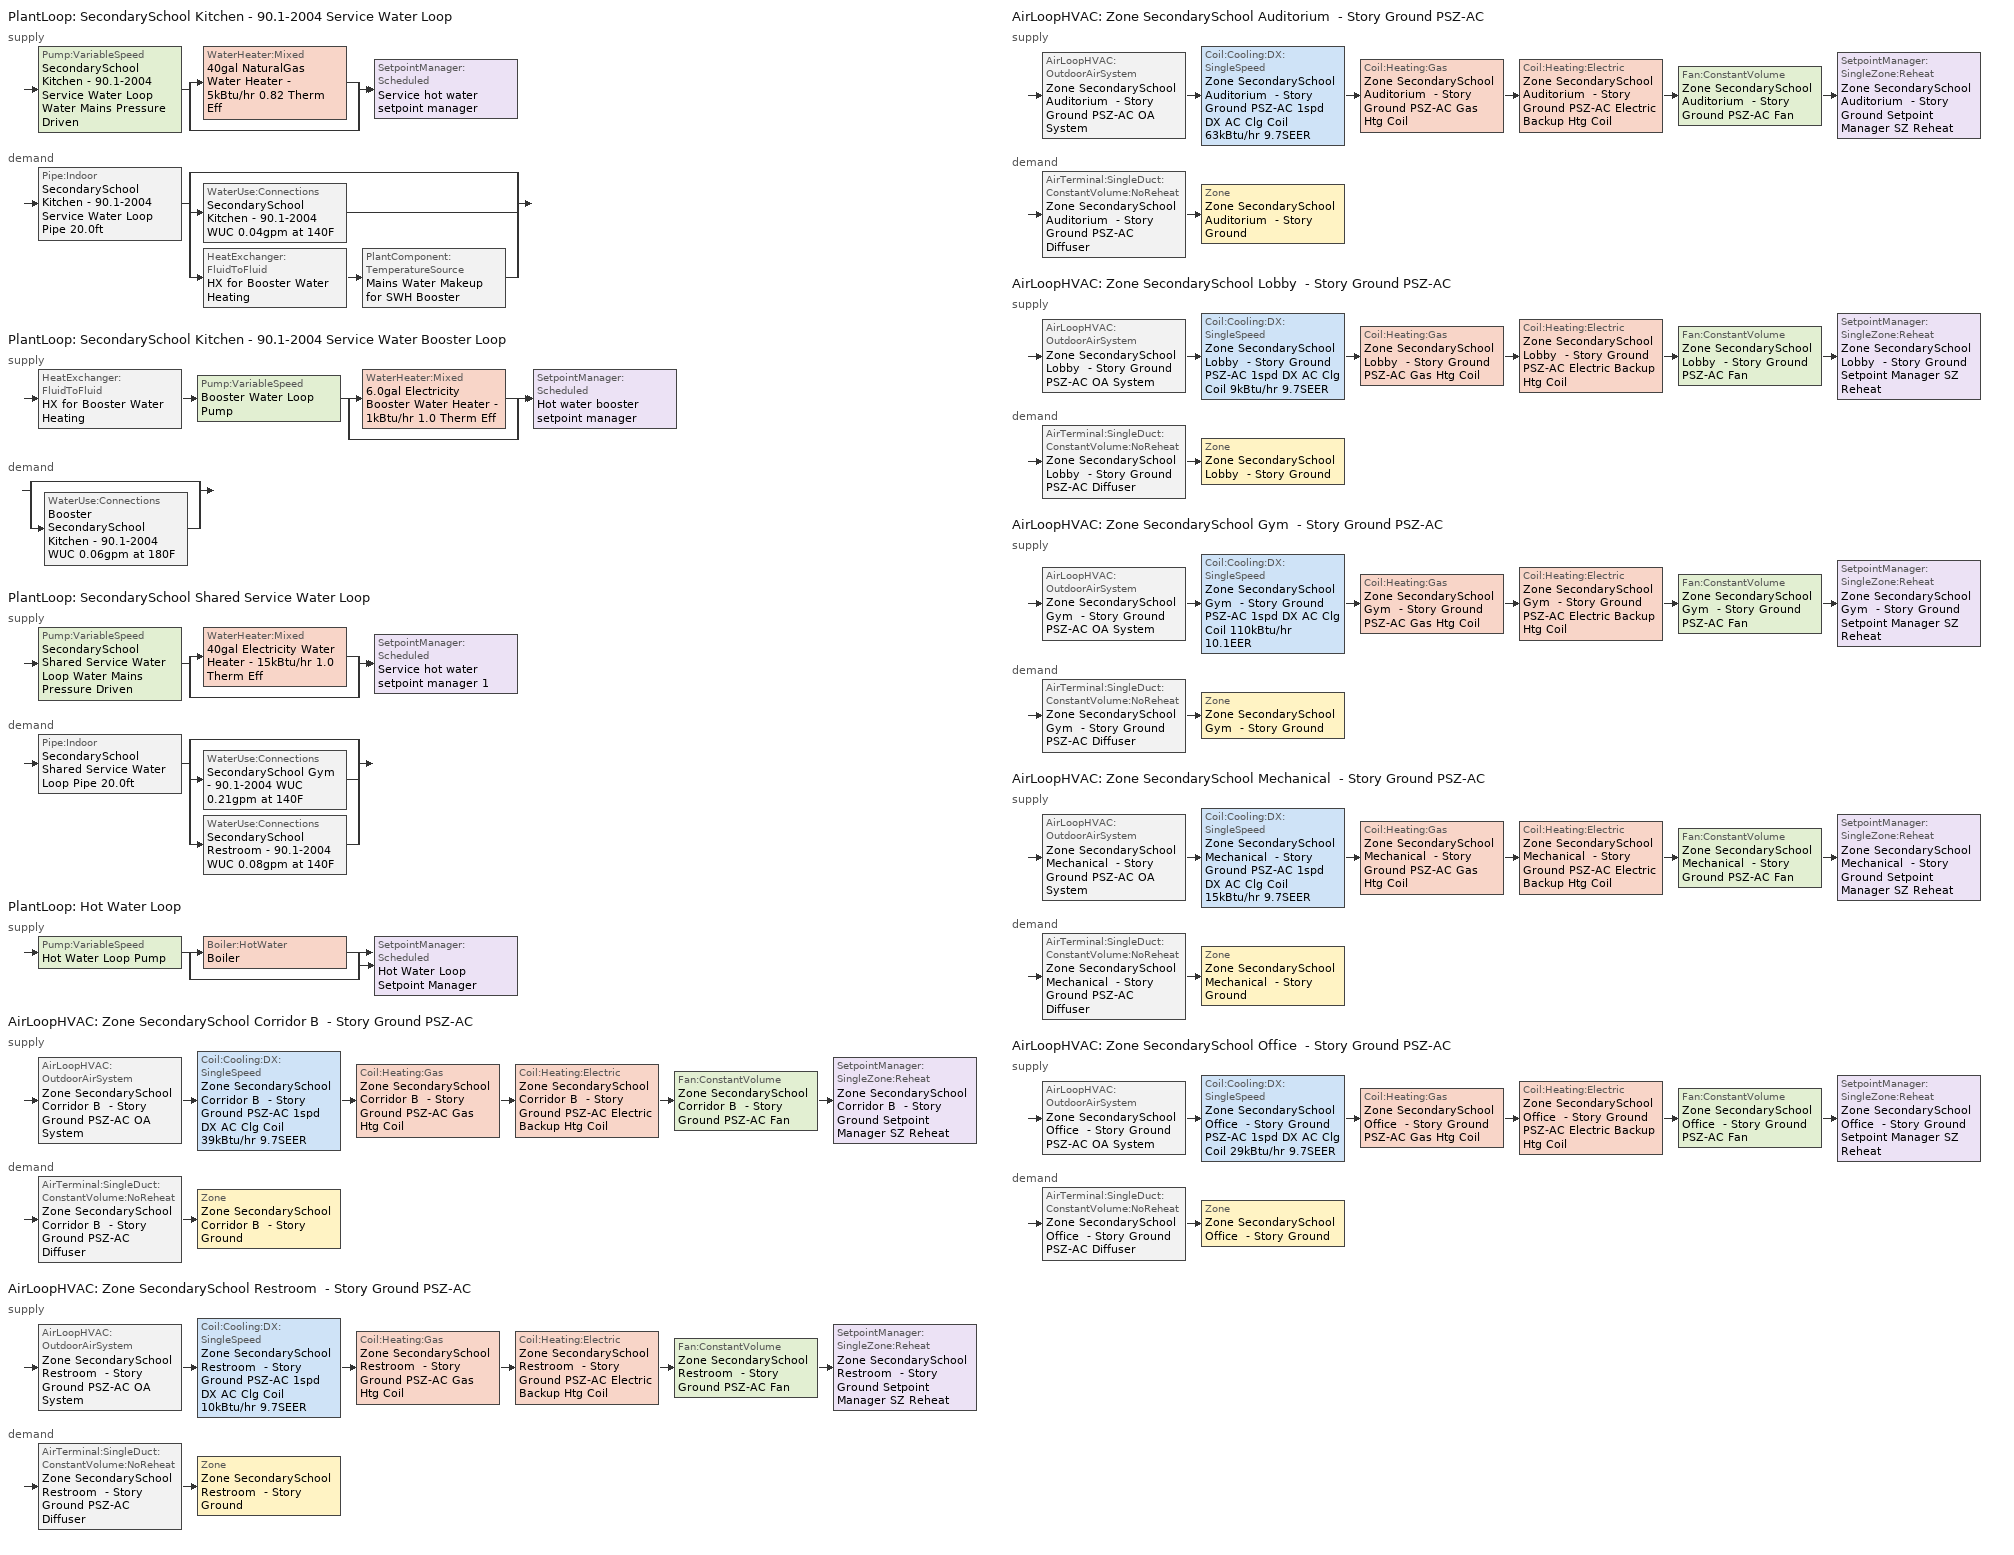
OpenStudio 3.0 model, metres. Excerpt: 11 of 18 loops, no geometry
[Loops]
PlantLoop 'SecondarySchool Kitchen - 90.1-2004 Service Water Loop'
 supply: Pump:VariableSpeed 'SecondarySchool Kitchen - 90.1-2004 Service Water Loop Water Mains Pressure Driven' > split
  | WaterHeater:Mixed '40gal NaturalGas Water Heater - 5kBtu/hr 0.82 Therm Eff'
  | bypass
  join > SetpointManager:Scheduled 'Service hot water setpoint manager'
 demand: Pipe:Indoor 'SecondarySchool Kitchen - 90.1-2004 Service Water Loop Pipe 20.0ft' > split
  | bypass
  | WaterUse:Connections 'SecondarySchool Kitchen - 90.1-2004 WUC 0.04gpm at 140F'
  | HeatExchanger:FluidToFluid 'HX for Booster Water Heating' > PlantComponent:TemperatureSource 'Mains Water Makeup for SWH Booster'
PlantLoop 'SecondarySchool Kitchen - 90.1-2004 Service Water Booster Loop'
 supply: HeatExchanger:FluidToFluid 'HX for Booster Water Heating' > Pump:VariableSpeed 'Booster Water Loop Pump' > split
  | WaterHeater:Mixed '6.0gal Electricity Booster Water Heater - 1kBtu/hr 1.0 Therm Eff'
  | bypass
  join > SetpointManager:Scheduled 'Hot water booster setpoint manager'
 demand: split
  | bypass
  | WaterUse:Connections 'Booster SecondarySchool Kitchen - 90.1-2004 WUC 0.06gpm at 180F'
PlantLoop 'SecondarySchool Shared Service Water Loop'
 supply: Pump:VariableSpeed 'SecondarySchool Shared Service Water Loop Water Mains Pressure Driven' > split
  | WaterHeater:Mixed '40gal Electricity Water Heater - 15kBtu/hr 1.0 Therm Eff'
  | bypass
  join > SetpointManager:Scheduled 'Service hot water setpoint manager 1'
 demand: Pipe:Indoor 'SecondarySchool Shared Service Water Loop Pipe 20.0ft' > split
  | bypass
  | WaterUse:Connections 'SecondarySchool Gym - 90.1-2004 WUC 0.21gpm at 140F'
  | WaterUse:Connections 'SecondarySchool Restroom - 90.1-2004 WUC 0.08gpm at 140F'
PlantLoop 'Hot Water Loop'
 supply: Pump:VariableSpeed 'Hot Water Loop Pump' > split
  | Boiler:HotWater 'Boiler'
  | bypass
  join > SetpointManager:Scheduled 'Hot Water Loop Setpoint Manager'
AirLoopHVAC 'Zone SecondarySchool Corridor B  - Story Ground PSZ-AC'
 supply: AirLoopHVAC:OutdoorAirSystem 'Zone SecondarySchool Corridor B  - Story Ground PSZ-AC OA System' > Coil:Cooling:DX:SingleSpeed 'Zone SecondarySchool Corridor B  - Story Ground PSZ-AC 1spd DX AC Clg Coil 39kBtu/hr 9.7SEER' > Coil:Heating:Gas 'Zone SecondarySchool Corridor B  - Story Ground PSZ-AC Gas Htg Coil' > Coil:Heating:Electric 'Zone SecondarySchool Corridor B  - Story Ground PSZ-AC Electric Backup Htg Coil' > Fan:ConstantVolume 'Zone SecondarySchool Corridor B  - Story Ground PSZ-AC Fan' > SetpointManager:SingleZone:Reheat 'Zone SecondarySchool Corridor B  - Story Ground Setpoint Manager SZ Reheat'
 demand: AirTerminal:SingleDuct:ConstantVolume:NoReheat 'Zone SecondarySchool Corridor B  - Story Ground PSZ-AC Diffuser' > Zone 'Zone SecondarySchool Corridor B  - Story Ground'
AirLoopHVAC 'Zone SecondarySchool Restroom  - Story Ground PSZ-AC'
 supply: AirLoopHVAC:OutdoorAirSystem 'Zone SecondarySchool Restroom  - Story Ground PSZ-AC OA System' > Coil:Cooling:DX:SingleSpeed 'Zone SecondarySchool Restroom  - Story Ground PSZ-AC 1spd DX AC Clg Coil 10kBtu/hr 9.7SEER' > Coil:Heating:Gas 'Zone SecondarySchool Restroom  - Story Ground PSZ-AC Gas Htg Coil' > Coil:Heating:Electric 'Zone SecondarySchool Restroom  - Story Ground PSZ-AC Electric Backup Htg Coil' > Fan:ConstantVolume 'Zone SecondarySchool Restroom  - Story Ground PSZ-AC Fan' > SetpointManager:SingleZone:Reheat 'Zone SecondarySchool Restroom  - Story Ground Setpoint Manager SZ Reheat'
 demand: AirTerminal:SingleDuct:ConstantVolume:NoReheat 'Zone SecondarySchool Restroom  - Story Ground PSZ-AC Diffuser' > Zone 'Zone SecondarySchool Restroom  - Story Ground'
AirLoopHVAC 'Zone SecondarySchool Auditorium  - Story Ground PSZ-AC'
 supply: AirLoopHVAC:OutdoorAirSystem 'Zone SecondarySchool Auditorium  - Story Ground PSZ-AC OA System' > Coil:Cooling:DX:SingleSpeed 'Zone SecondarySchool Auditorium  - Story Ground PSZ-AC 1spd DX AC Clg Coil 63kBtu/hr 9.7SEER' > Coil:Heating:Gas 'Zone SecondarySchool Auditorium  - Story Ground PSZ-AC Gas Htg Coil' > Coil:Heating:Electric 'Zone SecondarySchool Auditorium  - Story Ground PSZ-AC Electric Backup Htg Coil' > Fan:ConstantVolume 'Zone SecondarySchool Auditorium  - Story Ground PSZ-AC Fan' > SetpointManager:SingleZone:Reheat 'Zone SecondarySchool Auditorium  - Story Ground Setpoint Manager SZ Reheat'
 demand: AirTerminal:SingleDuct:ConstantVolume:NoReheat 'Zone SecondarySchool Auditorium  - Story Ground PSZ-AC Diffuser' > Zone 'Zone SecondarySchool Auditorium  - Story Ground'
AirLoopHVAC 'Zone SecondarySchool Lobby  - Story Ground PSZ-AC'
 supply: AirLoopHVAC:OutdoorAirSystem 'Zone SecondarySchool Lobby  - Story Ground PSZ-AC OA System' > Coil:Cooling:DX:SingleSpeed 'Zone SecondarySchool Lobby  - Story Ground PSZ-AC 1spd DX AC Clg Coil 9kBtu/hr 9.7SEER' > Coil:Heating:Gas 'Zone SecondarySchool Lobby  - Story Ground PSZ-AC Gas Htg Coil' > Coil:Heating:Electric 'Zone SecondarySchool Lobby  - Story Ground PSZ-AC Electric Backup Htg Coil' > Fan:ConstantVolume 'Zone SecondarySchool Lobby  - Story Ground PSZ-AC Fan' > SetpointManager:SingleZone:Reheat 'Zone SecondarySchool Lobby  - Story Ground Setpoint Manager SZ Reheat'
 demand: AirTerminal:SingleDuct:ConstantVolume:NoReheat 'Zone SecondarySchool Lobby  - Story Ground PSZ-AC Diffuser' > Zone 'Zone SecondarySchool Lobby  - Story Ground'
AirLoopHVAC 'Zone SecondarySchool Gym  - Story Ground PSZ-AC'
 supply: AirLoopHVAC:OutdoorAirSystem 'Zone SecondarySchool Gym  - Story Ground PSZ-AC OA System' > Coil:Cooling:DX:SingleSpeed 'Zone SecondarySchool Gym  - Story Ground PSZ-AC 1spd DX AC Clg Coil 110kBtu/hr 10.1EER' > Coil:Heating:Gas 'Zone SecondarySchool Gym  - Story Ground PSZ-AC Gas Htg Coil' > Coil:Heating:Electric 'Zone SecondarySchool Gym  - Story Ground PSZ-AC Electric Backup Htg Coil' > Fan:ConstantVolume 'Zone SecondarySchool Gym  - Story Ground PSZ-AC Fan' > SetpointManager:SingleZone:Reheat 'Zone SecondarySchool Gym  - Story Ground Setpoint Manager SZ Reheat'
 demand: AirTerminal:SingleDuct:ConstantVolume:NoReheat 'Zone SecondarySchool Gym  - Story Ground PSZ-AC Diffuser' > Zone 'Zone SecondarySchool Gym  - Story Ground'
AirLoopHVAC 'Zone SecondarySchool Mechanical  - Story Ground PSZ-AC'
 supply: AirLoopHVAC:OutdoorAirSystem 'Zone SecondarySchool Mechanical  - Story Ground PSZ-AC OA System' > Coil:Cooling:DX:SingleSpeed 'Zone SecondarySchool Mechanical  - Story Ground PSZ-AC 1spd DX AC Clg Coil 15kBtu/hr 9.7SEER' > Coil:Heating:Gas 'Zone SecondarySchool Mechanical  - Story Ground PSZ-AC Gas Htg Coil' > Coil:Heating:Electric 'Zone SecondarySchool Mechanical  - Story Ground PSZ-AC Electric Backup Htg Coil' > Fan:ConstantVolume 'Zone SecondarySchool Mechanical  - Story Ground PSZ-AC Fan' > SetpointManager:SingleZone:Reheat 'Zone SecondarySchool Mechanical  - Story Ground Setpoint Manager SZ Reheat'
 demand: AirTerminal:SingleDuct:ConstantVolume:NoReheat 'Zone SecondarySchool Mechanical  - Story Ground PSZ-AC Diffuser' > Zone 'Zone SecondarySchool Mechanical  - Story Ground'
AirLoopHVAC 'Zone SecondarySchool Office  - Story Ground PSZ-AC'
 supply: AirLoopHVAC:OutdoorAirSystem 'Zone SecondarySchool Office  - Story Ground PSZ-AC OA System' > Coil:Cooling:DX:SingleSpeed 'Zone SecondarySchool Office  - Story Ground PSZ-AC 1spd DX AC Clg Coil 29kBtu/hr 9.7SEER' > Coil:Heating:Gas 'Zone SecondarySchool Office  - Story Ground PSZ-AC Gas Htg Coil' > Coil:Heating:Electric 'Zone SecondarySchool Office  - Story Ground PSZ-AC Electric Backup Htg Coil' > Fan:ConstantVolume 'Zone SecondarySchool Office  - Story Ground PSZ-AC Fan' > SetpointManager:SingleZone:Reheat 'Zone SecondarySchool Office  - Story Ground Setpoint Manager SZ Reheat'
 demand: AirTerminal:SingleDuct:ConstantVolume:NoReheat 'Zone SecondarySchool Office  - Story Ground PSZ-AC Diffuser' > Zone 'Zone SecondarySchool Office  - Story Ground'
[Construction]
Uninsulated copper pipe 0.75in type L: Copper pipe 0.75in type L
Uninsulated copper pipe 0.75in type L 1: Copper pipe 0.75in type L 1
[Material] Roughness=Smooth; Thickness {m}=0.001143; Conductivity {W/m-K}=386; Density {kg/m3}=8906.27; Specific Heat {J/kg-K}=385.1856; Thermal Absorptance=0.9; Solar Absorptance=0.7; Visible Absorptance=0.7
Copper pipe 0.75in type L; Copper pipe 0.75in type L 1
[Sizing:Zone] Zone Cooling Design Supply Air Temperature Input Method=SupplyAirTemperature; Zone Cooling Design Supply Air Temperature {C}=12.7778; Zone Cooling Design Supply Air Temperature Difference {deltaC}=11.11; Zone Heating Design Supply Air Temperature Input Method=SupplyAirTemperature; Zone Heating Design Supply Air Temperature {C}=50; Zone Heating Design Supply Air Temperature Difference {deltaC}=11.11; Zone Cooling Design Supply Air Humidity Ratio {kg-H2O/kg-air}=0.0085; Zone Heating Design Supply Air Humidity Ratio {kg-H2O/kg-air}=0.008; Cooling Design Air Flow Method=DesignDay; Heating Design Air Flow Method=DesignDay; Account for Dedicated Outdoor Air System=No; Dedicated Outdoor Air System Control Strategy=NeutralSupplyAir; Dedicated Outdoor Air Low Setpoint Temperature for Design {C}=autosize; Dedicated Outdoor Air High Setpoint Temperature for Design {C}=autosize
Zone SecondarySchool Corridor B  - Story Ground; Zone SecondarySchool Office  - Story Ground; Zone SecondarySchool Restroom  - Story Ground; Zone SecondarySchool Lobby  - Story Ground; Zone SecondarySchool Mechanical  - Story Ground; Zone SecondarySchool Gym  - Story Ground; Zone SecondarySchool Auditorium  - Story Ground
[Zone equipment]
Zone SecondarySchool Corridor B  - Story Ground: Zone SecondarySchool Corridor B  - Story Ground PSZ-AC Diffuser
Zone SecondarySchool Office  - Story Ground: Zone SecondarySchool Office  - Story Ground PSZ-AC Diffuser
Zone SecondarySchool Restroom  - Story Ground: Zone SecondarySchool Restroom  - Story Ground Exhaust Fan, Zone SecondarySchool Restroom  - Story Ground PSZ-AC Diffuser
Zone SecondarySchool Lobby  - Story Ground: Zone SecondarySchool Lobby  - Story Ground PSZ-AC Diffuser
Zone SecondarySchool Mechanical  - Story Ground: Zone SecondarySchool Mechanical  - Story Ground PSZ-AC Diffuser
Zone SecondarySchool Gym  - Story Ground: Zone SecondarySchool Gym  - Story Ground PSZ-AC Diffuser
Zone SecondarySchool Auditorium  - Story Ground: Zone SecondarySchool Auditorium  - Story Ground PSZ-AC Diffuser
[Fan:ZoneExhaust]
Zone SecondarySchool Restroom  - Story Ground Exhaust Fan: Availability Schedule=Always On Discrete; Fan Total Efficiency=0.0660786; Pressure Rise {Pa}=124.544; Maximum Flow Rate {m3/s}=0.0284018; Flow Fraction Schedule=Always On Discrete; System Availability Manager Coupling Mode=Decoupled
[WaterUse:Connections]
Name | Water Use Equipment Name 1
SecondarySchool Gym - 90.1-2004 WUC 0.21gpm at 140F | SecondarySchool Gym - 90.1-2004 Service Water Use 0.21gpm at 140F
Booster SecondarySchool Kitchen - 90.1-2004 WUC 0.06gpm at 180F | Booster SecondarySchool Kitchen - 90.1-2004 Service Water Use 0.06gpm at 180F
SecondarySchool Kitchen - 90.1-2004 WUC 0.04gpm at 140F | SecondarySchool Kitchen - 90.1-2004 Service Water Use 0.04gpm at 140F
SecondarySchool Restroom - 90.1-2004 WUC 0.08gpm at 140F | SecondarySchool Restroom - 90.1-2004 Service Water Use 0.08gpm at 140F
[WaterUse:Equipment:Definition] Sensible Fraction Schedule=Fraction Sensible - 0.2; Latent Fraction Schedule=Fraction Latent - 0.05
Name | Peak Flow Rate {m3/s} | Target Temperature Schedule
SecondarySchool Gym - 90.1-2004 Service Water Use Def 0.21gpm | 1.29794e-05 | Mixed Water At Faucet Temp - 140F
Booster SecondarySchool Kitchen - 90.1-2004 Service Water Use Def 0.06gpm | 3.96993e-06 | Mixed Water At Faucet Temp - 180F
SecondarySchool Kitchen - 90.1-2004 Service Water Use Def 0.04gpm | 2.64662e-06 | Mixed Water At Faucet Temp - 140F 1
SecondarySchool Restroom - 90.1-2004 Service Water Use Def 0.08gpm | 5.1974e-06 | Mixed Water At Faucet Temp - 140F 2
[WaterUse:Equipment] Flow Rate Fraction Schedule=SchoolSecondary BLDG_SWH_SCH
Name | Water Use Equipment Definition
SecondarySchool Gym - 90.1-2004 Service Water Use 0.21gpm at 140F | SecondarySchool Gym - 90.1-2004 Service Water Use Def 0.21gpm
Booster SecondarySchool Kitchen - 90.1-2004 Service Water Use 0.06gpm at 180F | Booster SecondarySchool Kitchen - 90.1-2004 Service Water Use Def 0.06gpm
SecondarySchool Kitchen - 90.1-2004 Service Water Use 0.04gpm at 140F | SecondarySchool Kitchen - 90.1-2004 Service Water Use Def 0.04gpm
SecondarySchool Restroom - 90.1-2004 Service Water Use 0.08gpm at 140F | SecondarySchool Restroom - 90.1-2004 Service Water Use Def 0.08gpm
[PlantLoop] Glycol Concentration=0; Plant Loop Volume {m3}=Autocalculate; Load Distribution Scheme=Optimal
SecondarySchool Kitchen - 90.1-2004 Service Water Loop; SecondarySchool Shared Service Water Loop: Maximum Loop Temperature {C}=60; Minimum Loop Temperature {C}=10
SecondarySchool Kitchen - 90.1-2004 Service Water Booster Loop: 
Hot Water Loop: Minimum Loop Temperature {C}=10; Fluid Type=Water
[Sizing:Plant] Loop Type=Heating; Sizing Option=NonCoincident; Zone Timesteps in Averaging Window=1; Coincident Sizing Factor Mode=None
Name | Design Loop Exit Temperature {C} | Loop Design Temperature Difference {deltaC}
SecondarySchool Kitchen - 90.1-2004 Service Water Loop; SecondarySchool Shared Service Water Loop | 60 | 5
SecondarySchool Kitchen - 90.1-2004 Service Water Booster Loop | 82.2222 | 5
Hot Water Loop | 82.2222 | 11.1111
[SetpointManager:Scheduled] Control Variable=Temperature
Name | Schedule | Setpoint Node or NodeList
Service hot water setpoint manager | Service Water Loop Temp - 140F | SecondarySchool Kitchen - 90.1-2004 Service Water Loop Supply Outlet Node
Hot water booster setpoint manager | Service Water Booster Temp - 180.00000000000006F | SecondarySchool Kitchen - 90.1-2004 Service Water Booster Loop Supply Outlet Node
Service hot water setpoint manager 1 | Service Water Loop Temp - 140F 1 | SecondarySchool Shared Service Water Loop Supply Outlet Node
Hot Water Loop Setpoint Manager | Hot Water Loop Temp - 180F | Hot Water Loop Supply Outlet Node
[Pump:VariableSpeed] Skin Loss Radiative Fraction=0.5; Design Power Sizing Method=PowerPerFlowPerPressure; Design Electric Power per Unit Flow Rate {W/(m3/s)}=348701.1; Design Shaft Power per Unit Flow Rate per Unit Head {W-s/m3-Pa}=1.28205; Design Minimum Flow Rate Fraction=0
Name | Rated Pump Head {Pa} | Motor Efficiency | Pump Control Type | Rated Power Consumption {W} | Minimum Flow Rate {m3/s}
SecondarySchool Kitchen - 90.1-2004 Service Water Loop Water Mains Pressure Driven; SecondarySchool Shared Service Water Loop Water Mains Pressure Driven | 0.001 | 0.825 | Continuous
Booster Water Loop Pump | 0 | 1 | Continuous | 0 | 0
Hot Water Loop Pump | 179344 | 1 | Intermittent
[WaterHeater:Mixed] Deadband Temperature Difference {deltaC}=2; Heater Control Type=Cycle; Off Cycle Parasitic Fuel Consumption Rate {W}=0; Off Cycle Parasitic Heat Fraction to Tank=0; On Cycle Parasitic Fuel Consumption Rate {W}=0; On Cycle Parasitic Heat Fraction to Tank=0; Ambient Temperature Indicator=Schedule; Use Side Effectiveness=1; Source Side Effectiveness=1; Use Side Design Flow Rate {m3/s}=autosize; Source Side Design Flow Rate {m3/s}=autosize; Indirect Water Heating Recovery Time {hr}=1.5; Source Side Flow Control Mode=IndirectHeatPrimarySetpoint
Name | Tank Volume {m3} | Setpoint Temperature Schedule | Maximum Temperature Limit {C} | Heater Maximum Capacity {W} | Heater Fuel Type | Heater Thermal Efficiency | Off Cycle Parasitic Fuel Type | On Cycle Parasitic Fuel Type | Ambient Temperature Schedule | Off Cycle Loss Coefficient to Ambient Temperature {W/K} | On Cycle Loss Coefficient to Ambient Temperature {W/K}
40gal NaturalGas Water Heater - 5kBtu/hr 0.82 Therm Eff | 0.151416 | Service Water Loop Temp - 140F | 60 | 1607.17 | NaturalGas | 0.82 | NaturalGas | NaturalGas | Water Heater Ambient Temp Schedule - 71.6f | 0.750608 | 0.750608
6.0gal Electricity Booster Water Heater - 1kBtu/hr 1.0 Therm Eff | 0.0227125 | Service Water Booster Temp - 180.00000000000006F | 82.2222 | 308.577 | Electricity | 1 | Electricity | Electricity | Water Heater Ambient Temp Schedule - 71.6 | 2.26162 | 2.26162
40gal Electricity Water Heater - 15kBtu/hr 1.0 Therm Eff | 0.151416 | Service Water Loop Temp - 140F 1 | 60 | 4415.16 | Electricity | 1 | Electricity | Electricity | Water Heater Ambient Temp Schedule - 71.6f 1 | 1.87331 | 1.87331
[Pipe:Indoor] Environment Type=Schedule; Pipe Inside Diameter {m}=0.019939; Pipe Length {m}=6.096
Name | Construction | Ambient Temperature Schedule | Ambient Air Velocity Schedule
SecondarySchool Kitchen - 90.1-2004 Service Water Loop Pipe 20.0ft | Uninsulated copper pipe 0.75in type L | SecondarySchool Kitchen - 90.1-2004 Service Water Loop Piping Air Temp - 70F | SecondarySchool Kitchen - 90.1-2004 Service Water Loop Piping Air Velocity - 0.67mph
SecondarySchool Shared Service Water Loop Pipe 20.0ft | Uninsulated copper pipe 0.75in type L 1 | SecondarySchool Shared Service Water Loop Piping Air Temp - 70F | SecondarySchool Shared Service Water Loop Piping Air Velocity - 0.67mph
[HeatExchanger:FluidToFluid]
HX for Booster Water Heating: Loop Demand Side Design Flow Rate {m3/s}=autosize; Loop Supply Side Design Flow Rate {m3/s}=autosize; Heat Exchange Model Type=Ideal; Heat Exchanger U-Factor Times Area Value {W/K}=autosize; Control Type=UncontrolledOn; Minimum Temperature Difference to Activate Heat Exchanger {deltaC}=0.01; Heat Transfer Metering End Use Type=LoopToLoop; Component Override Cooling Control Temperature Mode=Loop; Sizing Factor=1; Operation Minimum Temperature Limit {C}=0; Operation Maximum Temperature Limit {C}=100
[PlantComponent:TemperatureSource]
Mains Water Makeup for SWH Booster: Design Volume Flow Rate {m3/s}=autosize; Temperature Specification Type=Scheduled; Source Temperature {C}=8; Source Temperature Schedule=Mains Water Temperature
[EnergyManagementSystem:Sensor]
Mains_Water_Temp_Sen: Output Variable or Output Meter Index Key=Environment; Output Variable or Output Meter=Site Mains Water Temperature
[EnergyManagementSystem:Actuator]
Mains_Water_Temp_Act: Actuated Component=Mains Water Temperature; Actuated Component Type=Schedule:Constant; Actuated Component Control Type=Schedule Value
[EnergyManagementSystem:Program]
Mains_Water_Prg: SET Mains_Water_Temp_Act = Mains_Water_Temp_Sen
[EnergyManagementSystem:ProgramCallingManager]
Mains_Water_Prg_Mgr: BeginTimestepBeforePredictor; Mains_Water_Prg
[Refrigeration:System]
Low Temperature: Refrigeration Condenser=Refrigeration Condenser Air Cooled 1; Minimum Condensing Temperature {C}=21; Refrigeration System Working Fluid Type=R404a; Suction Temperature Control Type=ConstantSuctionTemperature
[Refrigeration:Compressor]
Refrigeration Compressor 1: Refrigeration Compressor Power Curve=LT_compressor_power_smallandold; Refrigeration Compressor Capacity Curve=LT_compressor_capacity_smallandold; Rated Return Gas Temperature {C}=18.3; Rated Subcooling {deltaC}=0
[Refrigeration:Condenser:AirCooled]
Refrigeration Condenser Air Cooled 1: Rated Effective Total Heat Rejection Rate Curve=Condenser Heat Rejection Function of Temperature; Rated Subcooling Temperature Difference {deltaC}=0; Condenser Fan Speed Control Type=VariableSpeed; Rated Fan Power {W}=210.597; Minimum Fan Air Flow Ratio=0
[Boiler:HotWater]
Boiler: Fuel Type=NaturalGas; Nominal Thermal Efficiency=0.78; Efficiency Curve Temperature Evaluation Variable=LeavingBoiler; Minimum Part Load Ratio=0; Maximum Part Load Ratio=1.2; Optimum Part Load Ratio=1; Water Outlet Upper Temperature Limit {C}=95; Boiler Flow Mode=LeavingSetpointModulated; Parasitic Electric Load {W}=0; Sizing Factor=1
[AirLoopHVAC] Design Supply Air Flow Rate {m3/s}=AutoSize
Name | Availability Schedule
Zone SecondarySchool Corridor B  - Story Ground PSZ-AC | Zone SecondarySchool Corridor B  - Story Ground PSZ-AC Occ Sch
Zone SecondarySchool Restroom  - Story Ground PSZ-AC | Zone SecondarySchool Restroom  - Story Ground PSZ-AC Occ Sch
Zone SecondarySchool Auditorium  - Story Ground PSZ-AC | Zone SecondarySchool Auditorium  - Story Ground PSZ-AC Occ Sch
Zone SecondarySchool Lobby  - Story Ground PSZ-AC | Zone SecondarySchool Lobby  - Story Ground PSZ-AC Occ Sch
Zone SecondarySchool Gym  - Story Ground PSZ-AC | Zone SecondarySchool Gym  - Story Ground PSZ-AC Occ Sch
Zone SecondarySchool Mechanical  - Story Ground PSZ-AC | Zone SecondarySchool Mechanical  - Story Ground PSZ-AC Occ Sch
Zone SecondarySchool Office  - Story Ground PSZ-AC | Zone SecondarySchool Office  - Story Ground PSZ-AC Occ Sch
[Sizing:System] Type of Load to Size On=Sensible; Design Outdoor Air Flow Rate {m3/s}=Autosize; Central Heating Maximum System Air Flow Ratio=1; Preheat Design Temperature {C}=7.22222; Preheat Design Humidity Ratio {kg-H2O/kg-Air}=0.008; Precool Design Temperature {C}=12.7778; Precool Design Humidity Ratio {kg-H2O/kg-Air}=0.008; Central Cooling Design Supply Air Temperature {C}=12.7778; Central Heating Design Supply Air Temperature {C}=50; Sizing Option=Coincident; 100% Outdoor Air in Cooling=No; 100% Outdoor Air in Heating=No; Central Cooling Design Supply Air Humidity Ratio {kg-H2O/kg-Air}=0.0085; Central Heating Design Supply Air Humidity Ratio {kg-H2O/kg-Air}=0.008; Cooling Design Air Flow Method=DesignDay; Cooling Design Air Flow Rate {m3/s}=0; Heating Design Air Flow Method=DesignDay; Heating Design Air Flow Rate {m3/s}=0; System Outdoor Air Method=ZoneSum; Zone Maximum Outdoor Air Fraction=1; Cooling Supply Air Flow Rate Per Floor Area {m3/s-m2}=0.00996765; Cooling Fraction of Autosized Cooling Supply Air Flow Rate=1; Cooling Supply Air Flow Rate Per Unit Cooling Capacity {m3/s-W}=3.94755e-05; Heating Supply Air Flow Rate Per Floor Area {m3/s-m2}=0.00996765; Heating Fraction of Autosized Heating Supply Air Flow Rate=1; Heating Fraction of Autosized Cooling Supply Air Flow Rate=1; Heating Supply Air Flow Rate Per Unit Heating Capacity {m3/s-W}=3.15882e-05; Cooling Design Capacity Method=CoolingDesignCapacity; Cooling Design Capacity {W}=autosize; Cooling Design Capacity Per Floor Area {W/m2}=234.7; Fraction of Autosized Cooling Design Capacity=1; Heating Design Capacity Method=HeatingDesignCapacity; Heating Design Capacity {W}=autosize; Heating Design Capacity Per Floor Area {W/m2}=157; Fraction of Autosized Heating Design Capacity=1; Central Cooling Capacity Control Method=OnOff
Zone SecondarySchool Corridor B  - Story Ground PSZ-AC; Zone SecondarySchool Restroom  - Story Ground PSZ-AC; Zone SecondarySchool Auditorium  - Story Ground PSZ-AC; Zone SecondarySchool Lobby  - Story Ground PSZ-AC; Zone SecondarySchool Gym  - Story Ground PSZ-AC; Zone SecondarySchool Mechanical  - Story Ground PSZ-AC; Zone SecondarySchool Office  - Story Ground PSZ-AC
[SetpointManager:SingleZone:Reheat] Minimum Supply Air Temperature {C}=12.7778; Maximum Supply Air Temperature {C}=50
Name | Control Zone | Setpoint Node or NodeList
Zone SecondarySchool Corridor B  - Story Ground Setpoint Manager SZ Reheat | Zone SecondarySchool Corridor B  - Story Ground | Zone SecondarySchool Corridor B  - Story Ground PSZ-AC Supply Outlet Node
Zone SecondarySchool Restroom  - Story Ground Setpoint Manager SZ Reheat | Zone SecondarySchool Restroom  - Story Ground | Zone SecondarySchool Restroom  - Story Ground PSZ-AC Supply Outlet Node
Zone SecondarySchool Auditorium  - Story Ground Setpoint Manager SZ Reheat | Zone SecondarySchool Auditorium  - Story Ground | Zone SecondarySchool Auditorium  - Story Ground PSZ-AC Supply Outlet Node
Zone SecondarySchool Lobby  - Story Ground Setpoint Manager SZ Reheat | Zone SecondarySchool Lobby  - Story Ground | Zone SecondarySchool Lobby  - Story Ground PSZ-AC Supply Outlet Node
Zone SecondarySchool Gym  - Story Ground Setpoint Manager SZ Reheat | Zone SecondarySchool Gym  - Story Ground | Zone SecondarySchool Gym  - Story Ground PSZ-AC Supply Outlet Node
Zone SecondarySchool Mechanical  - Story Ground Setpoint Manager SZ Reheat | Zone SecondarySchool Mechanical  - Story Ground | Zone SecondarySchool Mechanical  - Story Ground PSZ-AC Supply Outlet Node
Zone SecondarySchool Office  - Story Ground Setpoint Manager SZ Reheat | Zone SecondarySchool Office  - Story Ground | Zone SecondarySchool Office  - Story Ground PSZ-AC Supply Outlet Node
[Fan:ConstantVolume] Availability Schedule=Always On Discrete; Pressure Rise {Pa}=622.722; Maximum Flow Rate {m3/s}=AutoSize; Motor In Airstream Fraction=1
Name | Fan Total Efficiency | Motor Efficiency
Zone SecondarySchool Corridor B  - Story Ground PSZ-AC Fan; Zone SecondarySchool Restroom  - Story Ground PSZ-AC Fan; Zone SecondarySchool Lobby  - Story Ground PSZ-AC Fan; Zone SecondarySchool Mechanical  - Story Ground PSZ-AC Fan; Zone SecondarySchool Office  - Story Ground PSZ-AC Fan | 0.53625 | 0.825
Zone SecondarySchool Auditorium  - Story Ground PSZ-AC Fan | 0.546 | 0.84
Zone SecondarySchool Gym  - Story Ground PSZ-AC Fan | 0.56875 | 0.875
[Coil:Heating:Gas] Availability Schedule=Always On Discrete; Gas Burner Efficiency=0.8; Nominal Capacity {W}=AutoSize; Parasitic Electric Load {W}=0; Parasitic Gas Load {W}=0
Zone SecondarySchool Corridor B  - Story Ground PSZ-AC Gas Htg Coil; Zone SecondarySchool Restroom  - Story Ground PSZ-AC Gas Htg Coil; Zone SecondarySchool Auditorium  - Story Ground PSZ-AC Gas Htg Coil; Zone SecondarySchool Lobby  - Story Ground PSZ-AC Gas Htg Coil; Zone SecondarySchool Gym  - Story Ground PSZ-AC Gas Htg Coil; Zone SecondarySchool Mechanical  - Story Ground PSZ-AC Gas Htg Coil; Zone SecondarySchool Office  - Story Ground PSZ-AC Gas Htg Coil
[Coil:Heating:Electric] Availability Schedule=Always On Discrete; Efficiency=1
Zone SecondarySchool Corridor B  - Story Ground PSZ-AC Electric Backup Htg Coil; Zone SecondarySchool Restroom  - Story Ground PSZ-AC Electric Backup Htg Coil; Zone SecondarySchool Auditorium  - Story Ground PSZ-AC Electric Backup Htg Coil; Zone SecondarySchool Lobby  - Story Ground PSZ-AC Electric Backup Htg Coil; Zone SecondarySchool Gym  - Story Ground PSZ-AC Electric Backup Htg Coil; Zone SecondarySchool Mechanical  - Story Ground PSZ-AC Electric Backup Htg Coil; Zone SecondarySchool Office  - Story Ground PSZ-AC Electric Backup Htg Coil
[Coil:Cooling:DX:SingleSpeed] Availability Schedule=Always On Discrete; Rated Total Cooling Capacity {W}=autosize; Rated Sensible Heat Ratio=autosize; Rated Air Flow Rate {m3/s}=autosize; Rated Evaporator Fan Power Per Volume Flow Rate {W/(m3/s)}=773.3; Total Cooling Capacity Function of Temperature Curve=CoilClgDXQRatio_fTwbToadbSI; Total Cooling Capacity Function of Flow Fraction Curve=CoilClgDXSnglQRatio_fCFMRatio; Energy Input Ratio Function of Temperature Curve=CoilClgDXEIRRatio_fTwbToadbSI; Energy Input Ratio Function of Flow Fraction Curve=CoilClgDXSnglEIRRatio_fCFMRatio; Part Load Fraction Correlation Curve=CoilClgDXEIRRatio_fQFrac; Minimum Outdoor Dry-Bulb Temperature for Compressor Operation {C}=-25; Condenser Type=AirCooled; Evaporative Condenser Effectiveness=0; Evaporative Condenser Air Flow Rate {m3/s}=Autosize; Evaporative Condenser Pump Rated Power Consumption {W}=Autosize; Crankcase Heater Capacity {W}=0; Maximum Outdoor Dry-Bulb Temperature for Crankcase Heater Operation {C}=0; Basin Heater Capacity {W/K}=0; Basin Heater Setpoint Temperature {C}=10
Name | Rated COP {W/W}
Zone SecondarySchool Corridor B  - Story Ground PSZ-AC 1spd DX AC Clg Coil 39kBtu/hr 9.7SEER; Zone SecondarySchool Restroom  - Story Ground PSZ-AC 1spd DX AC Clg Coil 10kBtu/hr 9.7SEER; Zone SecondarySchool Auditorium  - Story Ground PSZ-AC 1spd DX AC Clg Coil 63kBtu/hr 9.7SEER; Zone SecondarySchool Lobby  - Story Ground PSZ-AC 1spd DX AC Clg Coil 9kBtu/hr 9.7SEER; Zone SecondarySchool Mechanical  - Story Ground PSZ-AC 1spd DX AC Clg Coil 15kBtu/hr 9.7SEER; Zone SecondarySchool Office  - Story Ground PSZ-AC 1spd DX AC Clg Coil 29kBtu/hr 9.7SEER | 3.14722
Zone SecondarySchool Gym  - Story Ground PSZ-AC 1spd DX AC Clg Coil 110kBtu/hr 10.1EER | 3.49917
[Controller:OutdoorAir] Minimum Outdoor Air Flow Rate {m3/s}=autosize; Maximum Outdoor Air Flow Rate {m3/s}=Autosize; Economizer Control Action Type=ModulateFlow; Lockout Type=LockoutWithCompressor; Minimum Limit Type=FixedMinimum; High Humidity Control=No; Heat Recovery Bypass Control Type=BypassWhenWithinEconomizerLimits
Name | Economizer Control Type | Economizer Maximum Limit Dry-Bulb Temperature {C} | Economizer Maximum Limit Enthalpy {J/kg} | Minimum Outdoor Air Schedule | Controller Mechanical Ventilation
Zone SecondarySchool Corridor B  - Story Ground PSZ-AC OA System Controller | NoEconomizer | 28 | 64000 | Always On Discrete | Controller Mechanical Ventilation 1
Zone SecondarySchool Restroom  - Story Ground PSZ-AC OA System Controller | NoEconomizer | 28 | 64000 | Always On Discrete | Controller Mechanical Ventilation 2
Zone SecondarySchool Auditorium  - Story Ground PSZ-AC OA System Controller | NoEconomizer | 28 | 64000 | Always On Discrete | Controller Mechanical Ventilation 3
Zone SecondarySchool Lobby  - Story Ground PSZ-AC OA System Controller | NoEconomizer | 28 | 64000 | Always On Discrete | Controller Mechanical Ventilation 4
Zone SecondarySchool Gym  - Story Ground PSZ-AC OA System Controller | DifferentialDryBulb |  |  | Zone SecondarySchool Gym  - Story Ground PSZ-AC Occ Sch | Controller Mechanical Ventilation 5
Zone SecondarySchool Mechanical  - Story Ground PSZ-AC OA System Controller | NoEconomizer | 28 | 64000 | Always On Discrete | Controller Mechanical Ventilation 6
Zone SecondarySchool Office  - Story Ground PSZ-AC OA System Controller | NoEconomizer | 28 | 64000 | Always On Discrete | Controller Mechanical Ventilation 7
[Controller:MechanicalVentilation] Availability Schedule=Always On Discrete; System Outdoor Air Method=ZoneSum
Controller Mechanical Ventilation 1; Controller Mechanical Ventilation 2; Controller Mechanical Ventilation 3; Controller Mechanical Ventilation 4; Controller Mechanical Ventilation 5; Controller Mechanical Ventilation 6; Controller Mechanical Ventilation 7
[AirLoopHVAC:OutdoorAirSystem]
Name | Controller
Zone SecondarySchool Corridor B  - Story Ground PSZ-AC OA System | Zone SecondarySchool Corridor B  - Story Ground PSZ-AC OA System Controller
Zone SecondarySchool Restroom  - Story Ground PSZ-AC OA System | Zone SecondarySchool Restroom  - Story Ground PSZ-AC OA System Controller
Zone SecondarySchool Auditorium  - Story Ground PSZ-AC OA System | Zone SecondarySchool Auditorium  - Story Ground PSZ-AC OA System Controller
Zone SecondarySchool Lobby  - Story Ground PSZ-AC OA System | Zone SecondarySchool Lobby  - Story Ground PSZ-AC OA System Controller
Zone SecondarySchool Gym  - Story Ground PSZ-AC OA System | Zone SecondarySchool Gym  - Story Ground PSZ-AC OA System Controller
Zone SecondarySchool Mechanical  - Story Ground PSZ-AC OA System | Zone SecondarySchool Mechanical  - Story Ground PSZ-AC OA System Controller
Zone SecondarySchool Office  - Story Ground PSZ-AC OA System | Zone SecondarySchool Office  - Story Ground PSZ-AC OA System Controller
[AvailabilityManager:NightCycle] Applicability Schedule=Always On Discrete; Control Type=CycleOnAny; Thermostat Tolerance {deltaC}=1; Cycling Run Time {s}=1800
Availability Manager Night Cycle 1; Availability Manager Night Cycle 2; Availability Manager Night Cycle 3; Availability Manager Night Cycle 4; Availability Manager Night Cycle 5; Availability Manager Night Cycle 6; Availability Manager Night Cycle 7; Availability Manager Night Cycle 8; Availability Manager Night Cycle 9; Availability Manager Night Cycle 10; Availability Manager Night Cycle 11; Availability Manager Night Cycle 12; Availability Manager Night Cycle 13; Availability Manager Night Cycle 14
[AirTerminal:SingleDuct:ConstantVolume:NoReheat] Availability Schedule=Always On Discrete; Maximum Air Flow Rate {m3/s}=AutoSize
Zone SecondarySchool Corridor B  - Story Ground PSZ-AC Diffuser; Zone SecondarySchool Restroom  - Story Ground PSZ-AC Diffuser; Zone SecondarySchool Auditorium  - Story Ground PSZ-AC Diffuser; Zone SecondarySchool Lobby  - Story Ground PSZ-AC Diffuser; Zone SecondarySchool Gym  - Story Ground PSZ-AC Diffuser; Zone SecondarySchool Mechanical  - Story Ground PSZ-AC Diffuser; Zone SecondarySchool Office  - Story Ground PSZ-AC Diffuser
[Schedule:Ruleset]
Name | Default Day Schedule | Summer Design Day Schedule | Winter Design Day Schedule
SchoolSecondary BLDG_SWH_SCH | SchoolSecondary BLDG_SWH_SCH Default | SchoolSecondary BLDG_SWH_SCH Summer Design Day | SchoolSecondary BLDG_SWH_SCH Winter Design Day
Fraction Sensible - 0.2 | Fraction Sensible - 0.2 Default
Fraction Latent - 0.05 | Fraction Latent - 0.05 Default
Mixed Water At Faucet Temp - 140F | Mixed Water At Faucet Temp - 140F Default
Mixed Water At Faucet Temp - 180F | Mixed Water At Faucet Temp - 180F Default
Mixed Water At Faucet Temp - 140F 1 | Mixed Water At Faucet Temp - 140F Default 1
Service Water Loop Temp - 140F | Service Water Loop Temp - 140F Default
Water Heater Ambient Temp Schedule - 71.6f | Water Heater Ambient Temp Schedule - 71.6f Default
SecondarySchool Kitchen - 90.1-2004 Service Water Loop Piping Air Temp - 70F | SecondarySchool Kitchen - 90.1-2004 Service Water Loop Piping Air Temp - 70F Default
SecondarySchool Kitchen - 90.1-2004 Service Water Loop Piping Air Velocity - 0.67mph | SecondarySchool Kitchen - 90.1-2004 Service Water Loop Piping Air Velocity - 0.67mph Default
Service Water Booster Temp - 180.00000000000006F | Service Water Booster Temp - 180.00000000000006F Default
Water Heater Ambient Temp Schedule - 71.6 | Water Heater Ambient Temp Schedule - 71.6 Default
Mixed Water At Faucet Temp - 140F 2 | Mixed Water At Faucet Temp - 140F Default 2
Service Water Loop Temp - 140F 1 | Service Water Loop Temp - 140F Default 1
Water Heater Ambient Temp Schedule - 71.6f 1 | Water Heater Ambient Temp Schedule - 71.6f Default 1
SecondarySchool Shared Service Water Loop Piping Air Temp - 70F | SecondarySchool Shared Service Water Loop Piping Air Temp - 70F Default
SecondarySchool Shared Service Water Loop Piping Air Velocity - 0.67mph | SecondarySchool Shared Service Water Loop Piping Air Velocity - 0.67mph Default
Hot Water Loop Temp - 180F | Hot Water Loop Temp - 180F Default
Zone SecondarySchool Auditorium  - Story Ground PSZ-AC Occ Sch | Zone SecondarySchool Auditorium  - Story Ground PSZ-AC Occ Sch Default | Zone SecondarySchool Auditorium  - Story Ground PSZ-AC Occ Sch Summer Design Day | Zone SecondarySchool Auditorium  - Story Ground PSZ-AC Occ Sch Winter Design Day
Zone SecondarySchool Corridor B  - Story Ground PSZ-AC Occ Sch | Zone SecondarySchool Corridor B  - Story Ground PSZ-AC Occ Sch Default | Zone SecondarySchool Corridor B  - Story Ground PSZ-AC Occ Sch Summer Design Day | Zone SecondarySchool Corridor B  - Story Ground PSZ-AC Occ Sch Winter Design Day
Zone SecondarySchool Gym  - Story Ground PSZ-AC Occ Sch | Zone SecondarySchool Gym  - Story Ground PSZ-AC Occ Sch Default | Zone SecondarySchool Gym  - Story Ground PSZ-AC Occ Sch Summer Design Day | Zone SecondarySchool Gym  - Story Ground PSZ-AC Occ Sch Winter Design Day
Zone SecondarySchool Lobby  - Story Ground PSZ-AC Occ Sch | Zone SecondarySchool Lobby  - Story Ground PSZ-AC Occ Sch Default | Zone SecondarySchool Lobby  - Story Ground PSZ-AC Occ Sch Summer Design Day | Zone SecondarySchool Lobby  - Story Ground PSZ-AC Occ Sch Winter Design Day
Zone SecondarySchool Mechanical  - Story Ground PSZ-AC Occ Sch | Zone SecondarySchool Mechanical  - Story Ground PSZ-AC Occ Sch Default | Zone SecondarySchool Mechanical  - Story Ground PSZ-AC Occ Sch Summer Design Day | Zone SecondarySchool Mechanical  - Story Ground PSZ-AC Occ Sch Winter Design Day
Zone SecondarySchool Office  - Story Ground PSZ-AC Occ Sch | Zone SecondarySchool Office  - Story Ground PSZ-AC Occ Sch Default | Zone SecondarySchool Office  - Story Ground PSZ-AC Occ Sch Summer Design Day | Zone SecondarySchool Office  - Story Ground PSZ-AC Occ Sch Winter Design Day
Zone SecondarySchool Restroom  - Story Ground PSZ-AC Occ Sch | Zone SecondarySchool Restroom  - Story Ground PSZ-AC Occ Sch Default | Zone SecondarySchool Restroom  - Story Ground PSZ-AC Occ Sch Summer Design Day | Zone SecondarySchool Restroom  - Story Ground PSZ-AC Occ Sch Winter Design Day
[Schedule:Day]
SchoolSecondary BLDG_SWH_SCH Default; SchoolSecondary BLDG_SWH_SCH Sat Day; SchoolSecondary BLDG_SWH_SCH Sun|Sat Day; SchoolSecondary BLDG_SWH_SCH Sun|Sat Day 1; Zone SecondarySchool Auditorium  - Story Ground PSZ-AC Occ Sch Sunday; Zone SecondarySchool Corridor B  - Story Ground PSZ-AC Occ Sch Default; Zone SecondarySchool Gym  - Story Ground PSZ-AC Occ Sch Sunday; Zone SecondarySchool Lobby  - Story Ground PSZ-AC Occ Sch Default; Zone SecondarySchool Mechanical  - Story Ground PSZ-AC Occ Sch Default; Zone SecondarySchool Office  - Story Ground PSZ-AC Occ Sch Sunday; Zone SecondarySchool Restroom  - Story Ground PSZ-AC Occ Sch Default: 24, 0, 0
SchoolSecondary BLDG_SWH_SCH Summer Design Day: 7, 0, 0.05, 8, 0, 0.1, 9, 0, 0.34, 10, 0, 0.6, 11, 0, 0.63, 12, 0, 0.72, 13, 0, 0.79, 14, 0, 0.83, 15, 0, 0.61, 16, 0, 0.65, 18, 0, 0.1, 19, 0, 0.19, 20, 0, 0.25, 22, 0, 0.22, 23, 0, 0.12, 24, 0, 0.09
SchoolSecondary BLDG_SWH_SCH Wkdy Day; SchoolSecondary BLDG_SWH_SCH Wkdy Day 2: 8, 0, 0, 9, 0, 0.34, 10, 0, 0.6, 11, 0, 0.63, 12, 0, 0.72, 13, 0, 0.79, 14, 0, 0.83, 15, 0, 0.61, 16, 0, 0.65, 18, 0, 0.1, 19, 0, 0.19, 20, 0, 0.25, 24, 0, 0
SchoolSecondary BLDG_SWH_SCH Wkdy Day 1: 8, 0, 0, 18, 0, 0.1, 19, 0, 0.19, 20, 0, 0.25, 24, 0, 0
SchoolSecondary BLDG_SWH_SCH Winter Design Day: 9, 0, 0.03, 13, 0, 0.05, 24, 0, 0.03
Fraction Sensible - 0.2 Default: 24, 0, 0.2
Fraction Latent - 0.05 Default: 24, 0, 0.05
Mixed Water At Faucet Temp - 140F Default; Mixed Water At Faucet Temp - 140F Default 1; Service Water Loop Temp - 140F Default; Mixed Water At Faucet Temp - 140F Default 2; Service Water Loop Temp - 140F Default 1: 24, 0, 60
Mixed Water At Faucet Temp - 180F Default; Service Water Booster Temp - 180.00000000000006F Default; Hot Water Loop Temp - 180F Default: 24, 0, 82.2222
Water Heater Ambient Temp Schedule - 71.6f Default; Water Heater Ambient Temp Schedule - 71.6 Default; Water Heater Ambient Temp Schedule - 71.6f Default 1: 24, 0, 22
SecondarySchool Kitchen - 90.1-2004 Service Water Loop Piping Air Temp - 70F Default; SecondarySchool Shared Service Water Loop Piping Air Temp - 70F Default: 24, 0, 21.1111
SecondarySchool Kitchen - 90.1-2004 Service Water Loop Piping Air Velocity - 0.67mph Default; SecondarySchool Shared Service Water Loop Piping Air Velocity - 0.67mph Default: 24, 0, 0.3
Zone SecondarySchool Auditorium  - Story Ground PSZ-AC Occ Sch Default; Zone SecondarySchool Auditorium  - Story Ground PSZ-AC Occ Sch Monday 2; Zone SecondarySchool Auditorium  - Story Ground PSZ-AC Occ Sch Tuesday; Zone SecondarySchool Auditorium  - Story Ground PSZ-AC Occ Sch Tuesday 2; Zone SecondarySchool Auditorium  - Story Ground PSZ-AC Occ Sch Wednesday; Zone SecondarySchool Auditorium  - Story Ground PSZ-AC Occ Sch Wednesday 2; Zone SecondarySchool Auditorium  - Story Ground PSZ-AC Occ Sch Thursday; Zone SecondarySchool Auditorium  - Story Ground PSZ-AC Occ Sch Thursday 2; Zone SecondarySchool Auditorium  - Story Ground PSZ-AC Occ Sch Friday; Zone SecondarySchool Auditorium  - Story Ground PSZ-AC Occ Sch Friday 2: 8, 0, 0, 20, 0, 1, 24, 0, 0
Zone SecondarySchool Auditorium  - Story Ground PSZ-AC Occ Sch Winter Design Day; Zone SecondarySchool Auditorium  - Story Ground PSZ-AC Occ Sch Summer Design Day; Zone SecondarySchool Corridor B  - Story Ground PSZ-AC Occ Sch Winter Design Day; Zone SecondarySchool Corridor B  - Story Ground PSZ-AC Occ Sch Summer Design Day; Zone SecondarySchool Gym  - Story Ground PSZ-AC Occ Sch Winter Design Day; Zone SecondarySchool Gym  - Story Ground PSZ-AC Occ Sch Summer Design Day; Zone SecondarySchool Lobby  - Story Ground PSZ-AC Occ Sch Winter Design Day; Zone SecondarySchool Lobby  - Story Ground PSZ-AC Occ Sch Summer Design Day; Zone SecondarySchool Mechanical  - Story Ground PSZ-AC Occ Sch Winter Design Day; Zone SecondarySchool Mechanical  - Story Ground PSZ-AC Occ Sch Summer Design Day; Zone SecondarySchool Office  - Story Ground PSZ-AC Occ Sch Winter Design Day; Zone SecondarySchool Office  - Story Ground PSZ-AC Occ Sch Summer Design Day; Zone SecondarySchool Restroom  - Story Ground PSZ-AC Occ Sch Winter Design Day; Zone SecondarySchool Restroom  - Story Ground PSZ-AC Occ Sch Summer Design Day: 24, 0, 1
Zone SecondarySchool Auditorium  - Story Ground PSZ-AC Occ Sch Monday 1; Zone SecondarySchool Auditorium  - Story Ground PSZ-AC Occ Sch Tuesday 1; Zone SecondarySchool Auditorium  - Story Ground PSZ-AC Occ Sch Wednesday 1; Zone SecondarySchool Auditorium  - Story Ground PSZ-AC Occ Sch Thursday 1; Zone SecondarySchool Auditorium  - Story Ground PSZ-AC Occ Sch Friday 1: 8, 0, 0, 19, 0, 1, 24, 0, 0
Zone SecondarySchool Gym  - Story Ground PSZ-AC Occ Sch Default; Zone SecondarySchool Office  - Story Ground PSZ-AC Occ Sch Default: 8, 0, 0, 21, 0, 1, 24, 0, 0
[Schedule:Rule] Date Specification Type=DateRange
Name | Schedule Ruleset | Rule Order | Day Schedule | Apply Saturday | Start Month | Start Day | End Month | End Day | Apply Sunday | Apply Monday | Apply Tuesday | Apply Wednesday | Apply Thursday | Apply Friday
Schedule Rule 93 | SchoolSecondary BLDG_SWH_SCH | 5 | SchoolSecondary BLDG_SWH_SCH Sat Day | Yes | 9 | 16 | 12 | 31
Schedule Rule 94 | SchoolSecondary BLDG_SWH_SCH | 4 | SchoolSecondary BLDG_SWH_SCH Sun|Sat Day | Yes | 1 | 1 | 6 | 15 | Yes
Schedule Rule 95 | SchoolSecondary BLDG_SWH_SCH | 3 | SchoolSecondary BLDG_SWH_SCH Sun|Sat Day 1 | Yes | 6 | 16 | 9 | 15 | Yes
Schedule Rule 96 | SchoolSecondary BLDG_SWH_SCH | 2 | SchoolSecondary BLDG_SWH_SCH Wkdy Day |  | 1 | 1 | 6 | 15 |  | Yes | Yes | Yes | Yes | Yes
Schedule Rule 97 | SchoolSecondary BLDG_SWH_SCH | 1 | SchoolSecondary BLDG_SWH_SCH Wkdy Day 1 |  | 6 | 16 | 9 | 15 |  | Yes | Yes | Yes | Yes | Yes
Schedule Rule 98 | SchoolSecondary BLDG_SWH_SCH | 0 | SchoolSecondary BLDG_SWH_SCH Wkdy Day 2 |  | 9 | 16 | 12 | 31 |  | Yes | Yes | Yes | Yes | Yes
Zone SecondarySchool Auditorium  - Story Ground PSZ-AC Occ Sch Monday Rule 1 | Zone SecondarySchool Auditorium  - Story Ground PSZ-AC Occ Sch | 14 | Zone SecondarySchool Auditorium  - Story Ground PSZ-AC Occ Sch Monday 1 |  | 6 | 27 | 8 | 28 |  | Yes
Zone SecondarySchool Auditorium  - Story Ground PSZ-AC Occ Sch Monday Rule 2 | Zone SecondarySchool Auditorium  - Story Ground PSZ-AC Occ Sch | 13 | Zone SecondarySchool Auditorium  - Story Ground PSZ-AC Occ Sch Monday 2 |  | 8 | 29 | 12 | 31 |  | Yes
Zone SecondarySchool Auditorium  - Story Ground PSZ-AC Occ Sch Tuesday Rule | Zone SecondarySchool Auditorium  - Story Ground PSZ-AC Occ Sch | 12 | Zone SecondarySchool Auditorium  - Story Ground PSZ-AC Occ Sch Tuesday |  | 1 | 1 | 6 | 27 |  |  | Yes
Zone SecondarySchool Auditorium  - Story Ground PSZ-AC Occ Sch Tuesday Rule 1 | Zone SecondarySchool Auditorium  - Story Ground PSZ-AC Occ Sch | 11 | Zone SecondarySchool Auditorium  - Story Ground PSZ-AC Occ Sch Tuesday 1 |  | 6 | 28 | 8 | 29 |  |  | Yes
Zone SecondarySchool Auditorium  - Story Ground PSZ-AC Occ Sch Tuesday Rule 2 | Zone SecondarySchool Auditorium  - Story Ground PSZ-AC Occ Sch | 10 | Zone SecondarySchool Auditorium  - Story Ground PSZ-AC Occ Sch Tuesday 2 |  | 8 | 30 | 12 | 31 |  |  | Yes
Zone SecondarySchool Auditorium  - Story Ground PSZ-AC Occ Sch Wednesday Rule | Zone SecondarySchool Auditorium  - Story Ground PSZ-AC Occ Sch | 9 | Zone SecondarySchool Auditorium  - Story Ground PSZ-AC Occ Sch Wednesday |  | 1 | 1 | 6 | 28 |  |  |  | Yes
Zone SecondarySchool Auditorium  - Story Ground PSZ-AC Occ Sch Wednesday Rule 1 | Zone SecondarySchool Auditorium  - Story Ground PSZ-AC Occ Sch | 8 | Zone SecondarySchool Auditorium  - Story Ground PSZ-AC Occ Sch Wednesday 1 |  | 6 | 29 | 8 | 30 |  |  |  | Yes
Zone SecondarySchool Auditorium  - Story Ground PSZ-AC Occ Sch Wednesday Rule 2 | Zone SecondarySchool Auditorium  - Story Ground PSZ-AC Occ Sch | 7 | Zone SecondarySchool Auditorium  - Story Ground PSZ-AC Occ Sch Wednesday 2 |  | 8 | 31 | 12 | 31 |  |  |  | Yes
Zone SecondarySchool Auditorium  - Story Ground PSZ-AC Occ Sch Thursday Rule | Zone SecondarySchool Auditorium  - Story Ground PSZ-AC Occ Sch | 6 | Zone SecondarySchool Auditorium  - Story Ground PSZ-AC Occ Sch Thursday |  | 1 | 1 | 6 | 29 |  |  |  |  | Yes
Zone SecondarySchool Auditorium  - Story Ground PSZ-AC Occ Sch Thursday Rule 1 | Zone SecondarySchool Auditorium  - Story Ground PSZ-AC Occ Sch | 5 | Zone SecondarySchool Auditorium  - Story Ground PSZ-AC Occ Sch Thursday 1 |  | 6 | 30 | 8 | 31 |  |  |  |  | Yes
Zone SecondarySchool Auditorium  - Story Ground PSZ-AC Occ Sch Thursday Rule 2 | Zone SecondarySchool Auditorium  - Story Ground PSZ-AC Occ Sch | 4 | Zone SecondarySchool Auditorium  - Story Ground PSZ-AC Occ Sch Thursday 2 |  | 9 | 1 | 12 | 31 |  |  |  |  | Yes
Zone SecondarySchool Auditorium  - Story Ground PSZ-AC Occ Sch Friday Rule | Zone SecondarySchool Auditorium  - Story Ground PSZ-AC Occ Sch | 3 | Zone SecondarySchool Auditorium  - Story Ground PSZ-AC Occ Sch Friday |  | 1 | 1 | 6 | 30 |  |  |  |  |  | Yes
Zone SecondarySchool Auditorium  - Story Ground PSZ-AC Occ Sch Friday Rule 1 | Zone SecondarySchool Auditorium  - Story Ground PSZ-AC Occ Sch | 2 | Zone SecondarySchool Auditorium  - Story Ground PSZ-AC Occ Sch Friday 1 |  | 7 | 1 | 8 | 25 |  |  |  |  |  | Yes
Zone SecondarySchool Auditorium  - Story Ground PSZ-AC Occ Sch Friday Rule 2 | Zone SecondarySchool Auditorium  - Story Ground PSZ-AC Occ Sch | 1 | Zone SecondarySchool Auditorium  - Story Ground PSZ-AC Occ Sch Friday 2 |  | 8 | 26 | 12 | 31 |  |  |  |  |  | Yes
Zone SecondarySchool Auditorium  - Story Ground PSZ-AC Occ Sch Sunday Rule | Zone SecondarySchool Auditorium  - Story Ground PSZ-AC Occ Sch | 0 | Zone SecondarySchool Auditorium  - Story Ground PSZ-AC Occ Sch Sunday | Yes | 1 | 1 | 12 | 31 | Yes
Zone SecondarySchool Gym  - Story Ground PSZ-AC Occ Sch Sunday Rule | Zone SecondarySchool Gym  - Story Ground PSZ-AC Occ Sch | 0 | Zone SecondarySchool Gym  - Story Ground PSZ-AC Occ Sch Sunday | Yes | 1 | 1 | 12 | 31 | Yes
Zone SecondarySchool Office  - Story Ground PSZ-AC Occ Sch Sunday Rule | Zone SecondarySchool Office  - Story Ground PSZ-AC Occ Sch | 0 | Zone SecondarySchool Office  - Story Ground PSZ-AC Occ Sch Sunday | Yes | 1 | 1 | 12 | 31 | Yes
[Schedule:Constant]
Name | Value
Always On Discrete | 1
Mains Water Temperature | 10
[Curve:Bicubic] Minimum Value of x=-40; Maximum Value of x=-17.8; Minimum Value of y=10; Maximum Value of y=48.9
Name | Coefficient1 Constant | Coefficient2 x | Coefficient3 x**2 | Coefficient4 y | Coefficient5 y**2 | Coefficient6 x*y | Coefficient7 x**3 | Coefficient8 y**3 | Coefficient9 x**2*y | Coefficient10 x*y**2
LT_compressor_power_smallandold | 4018 | 95 | 1.507 | 5.705 | 1.247 | -1.381 | 0.01277 | -0.007518 | -0.02424 | 0.02917
LT_compressor_capacity_smallandold | 23500 | 816.7 | 10.7 | -28.24 | 0.1131 | -0.4553 | 0.05604 | -0.00412 | -0.006728 | 0.006782
[Curve:Linear]
Condenser Heat Rejection Function of Temperature: Coefficient1 Constant=0; Coefficient2 x=22000; Minimum Value of x=-50; Maximum Value of x=50
[Curve:Biquadratic] Minimum Value of x=13.89; Maximum Value of x=25; Minimum Value of y=23.89; Maximum Value of y=46.11; Minimum Curve Output=0.77
Name | Coefficient1 Constant | Coefficient2 x | Coefficient3 x**2 | Coefficient4 y | Coefficient5 y**2 | Coefficient6 x*y | Maximum Curve Output
CoilClgDXQRatio_fTwbToadbSI | 0.86779 | 0.014245 | 0.000554 | -0.007569 | 3.2e-05 | -0.000191 | 1.29
CoilClgDXEIRRatio_fTwbToadbSI | 0.116709 | 0.028458 | -0.000411 | 0.021422 | 0.000162 | -0.00068 | 1.33
[Curve:Quadratic]
Name | Coefficient1 Constant | Coefficient2 x | Coefficient3 x**2 | Minimum Value of x | Maximum Value of x
CoilClgDXSnglQRatio_fCFMRatio | 0.8 | 0.2 | 0 | 0.5 | 1.5
CoilClgDXSnglEIRRatio_fCFMRatio | 1.156 | -0.1816 | 0.0256 | 0 | 1
[Curve:Cubic]
CoilClgDXEIRRatio_fQFrac: Coefficient1 Constant=0; Coefficient2 x=5.1091; Coefficient3 x**2=-8.5515; Coefficient4 x**3=4.4744; Minimum Value of x=0.7; Maximum Value of x=1
